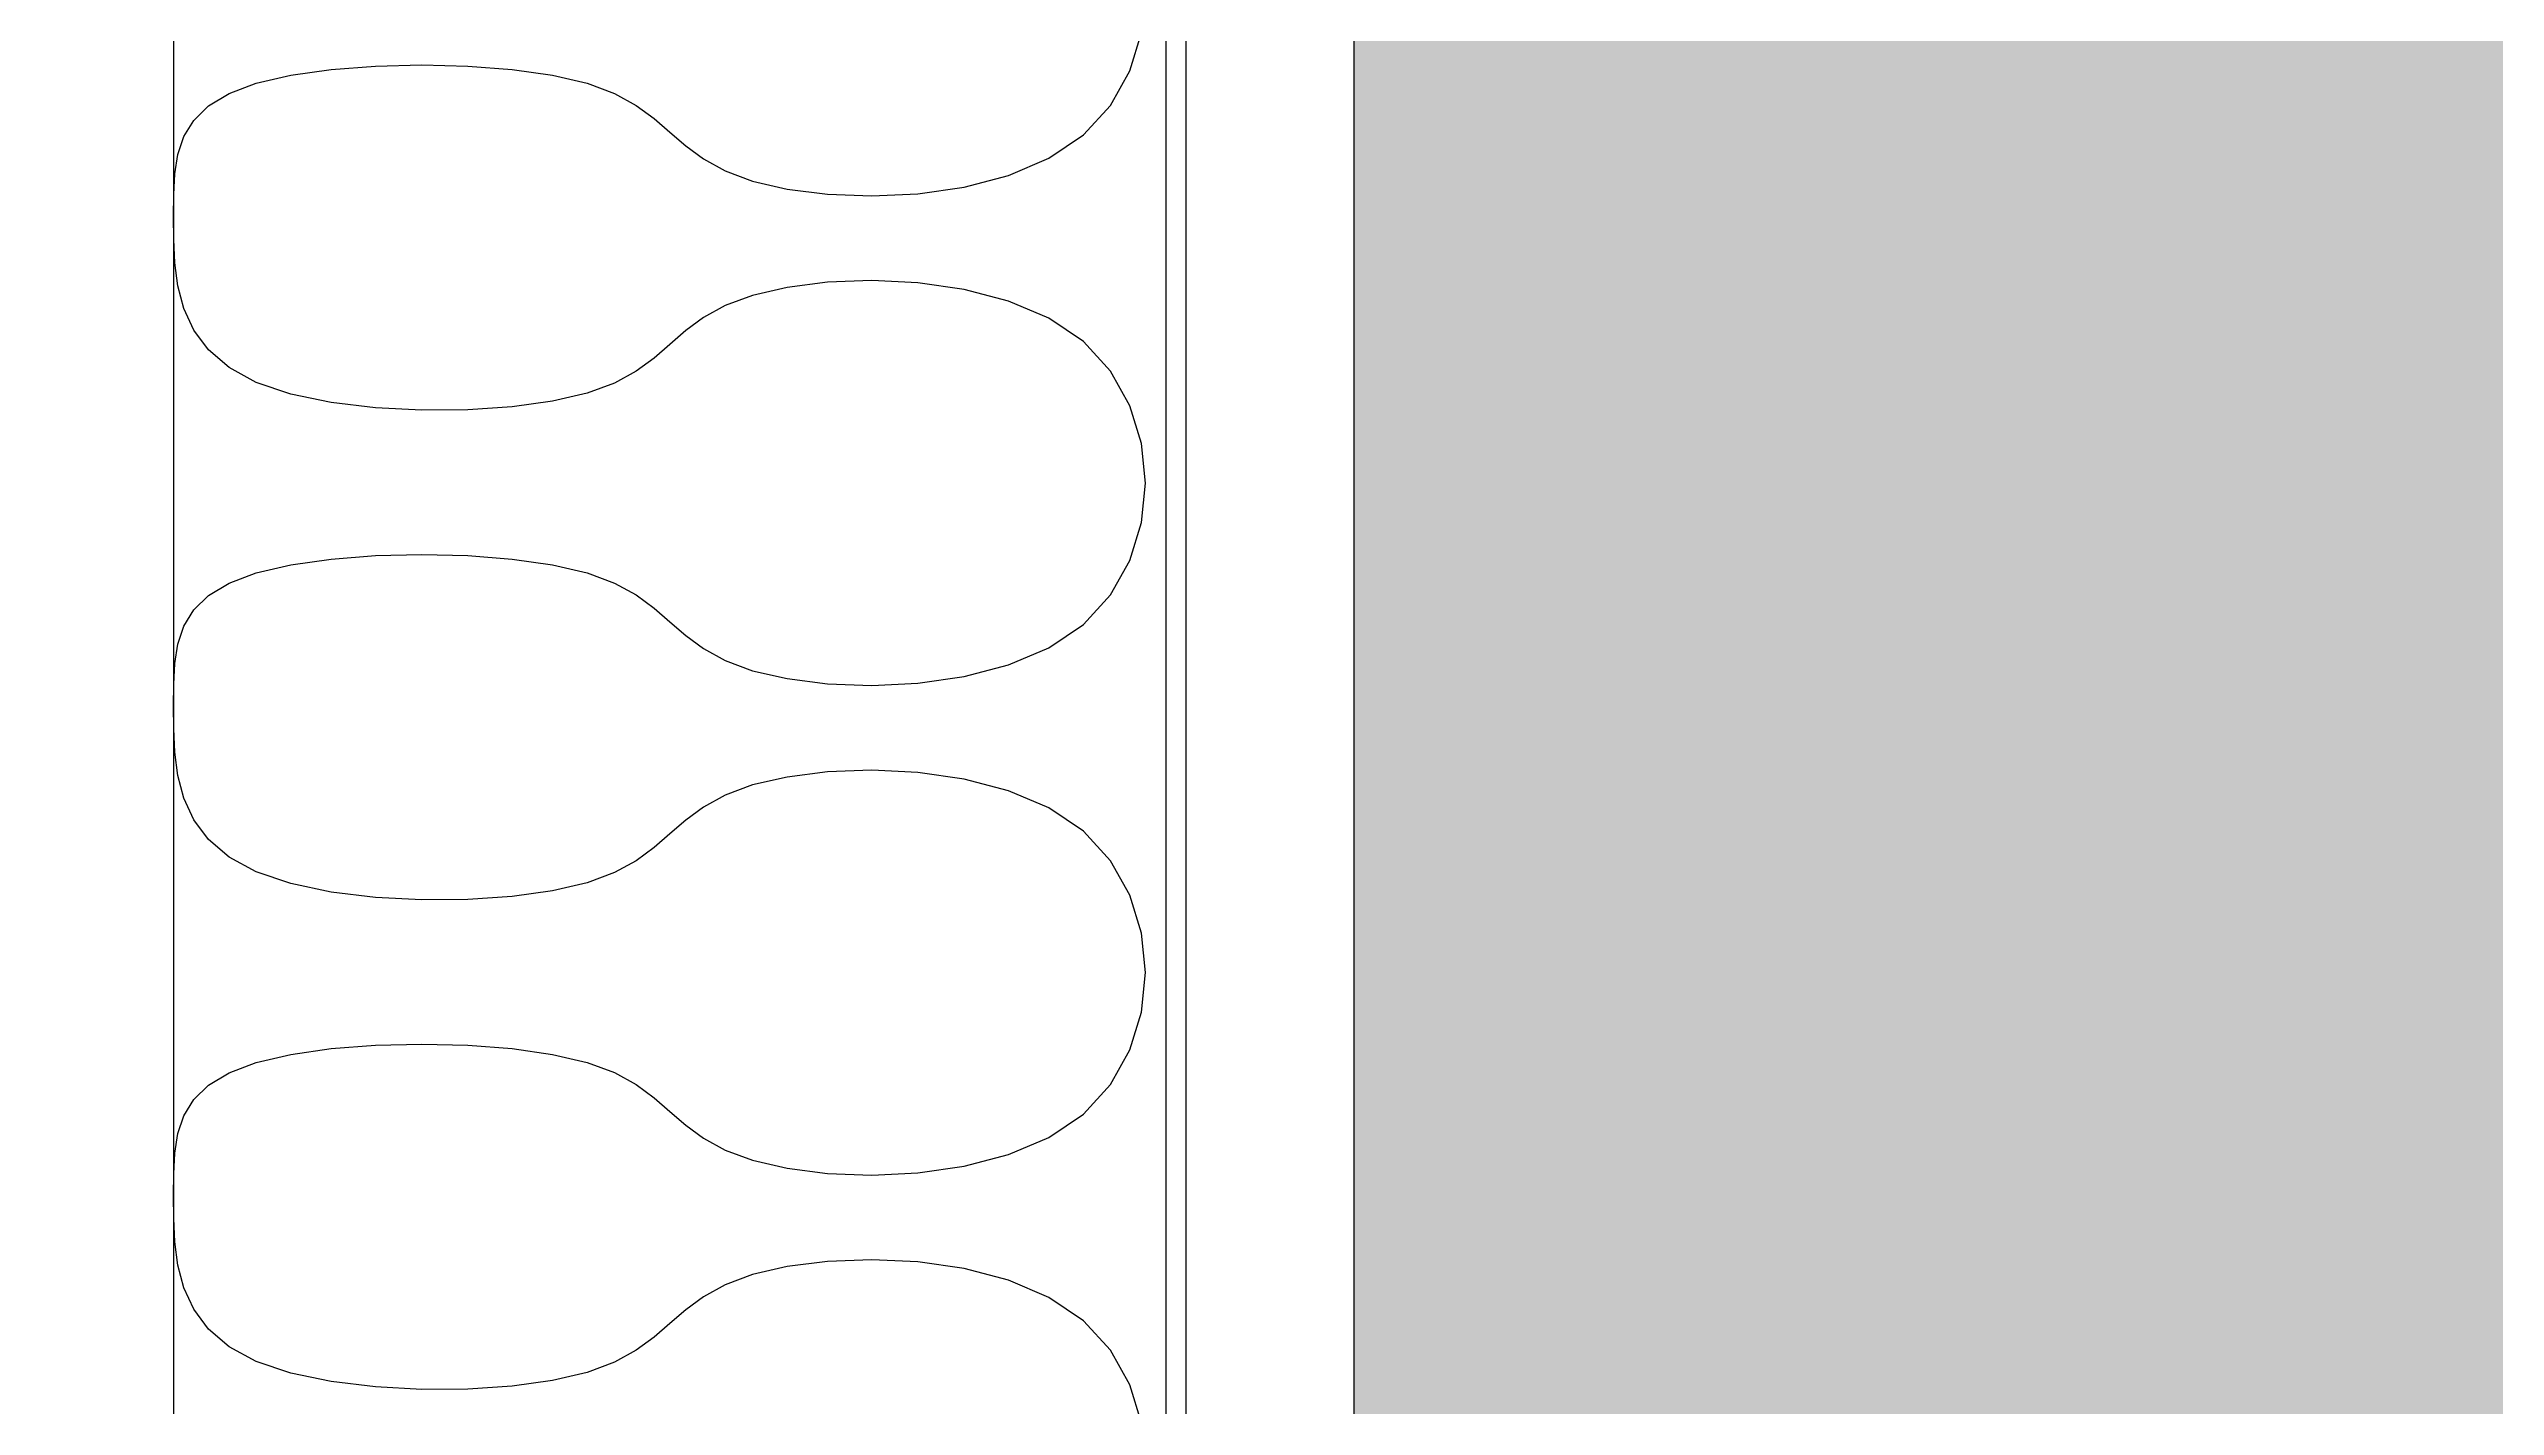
# Model space of a CAD drawing. Header units: millimetres. Extents: x -95178 to 274693, y -2232 to 263302.
# Drawn here: x 121889 to 122619, y 214897 to 215302 of the extents above; entities that cross this region are included whole.
import ezdxf

# ---------------------------------------------------------------- set-up
doc = ezdxf.new("R2010")
doc.units = ezdxf.units.MM
doc.layers.add('HATCH', color=9, linetype='Continuous')
doc.layers.add('TXT', color=3, linetype='Continuous')
doc.styles.add('ROMANS', font='romans.shx', dxfattribs={"width": 0.8})
doc.styles.add('view', font='romans.shx', dxfattribs={"width": 0.85})
doc.dimstyles.new('view', dxfattribs={"dimtxt": 2, "dimasz": 2, "dimexe": 1, "dimexo": 1, "dimgap": 1, "dimtad": 1, "dimdec": 0, "dimlfac": -1, "dimzin": 0, "dimdsep": 46, "dimtxsty": 'view', "dimcen": 2.5, "dimdle": 1.25, "dimclrd": 15, "dimclre": 15, "dimclrt": 3, "dimadec": 0, "dimazin": 0, "dimtfac": 0.9, "dimtdec": 0, "dimtofl": 0, "dimtmove": 2, "dimatfit": 0, "dimfxl": 1, "dimtolj": 1, "dimtzin": 0, "dimarcsym": 0})

# ---------------------------------------------------------------- blocks, each defined once
blk = doc.blocks.new('*D3')
at = {"layer": 'Defpoints', "color": 0, "transparency": 16777216}
for p in [(120731.83, 216562.82, 0), (122228.47, 216562.82, 0), (122228.47, 212334.82, 0)]:
    blk.add_point(p, dxfattribs=at)
at = {"layer": 'TXT', "color": 15, "lineweight": -2, "transparency": 16777216}
for p, q in [((122227.47, 216562.82, 0), (120730.83, 216562.82, 0)), ((120731.83, 212336.82, 0), (120731.83, 216560.82, 0)), ((120479.06, 214490.95, 0), (120477.06, 214490.95, 0)), ((120731.83, 214448.82, 0), (120479.06, 214490.95, 0)), ((122227.47, 212334.82, 0), (120730.83, 212334.82, 0))]:
    blk.add_line(p, q, dxfattribs=at)
at = {"layer": 'TXT', "color": 15, "transparency": 16777216}
for points in [[(120731.5, 216560.82, 0), (120732.17, 216560.82, 0), (120731.83, 216562.82, 0)], [(120731.5, 212336.82, 0), (120732.17, 212336.82, 0), (120731.83, 212334.82, 0)]]:
    blk.add_solid(points, dxfattribs=at)
at = {"layer": 'TXT', "color": 3, "transparency": 16777216, "insert": (120476.06, 214483.07, 0), "char_height": 2, "attachment_point": 5, "rotation": 90, "style": 'ROMANS'}
blk.add_mtext('\\A1;STATED DUCT', dxfattribs=at)

msp = doc.modelspace()

# ---------------------------------------------------------------- linework, layer by layer
at = {"color": 4}
for p, q in [((121926.474, 216864.819, 0), (121926.474, 212032.819, 0)), ((122228.474, 212334.819, 0), (122228.474, 216562.819, 0))]:
    msp.add_line(p, q, dxfattribs=at)
at = {"color": 31}
for p, q in [((122222.474, 212328.819, 0), (122222.474, 216568.819, 0)), ((122278.474, 216512.819, 0), (122278.474, 212628.84, 0))]:
    msp.add_line(p, q, dxfattribs=at)
at = {"layer": 'HATCH'}
for p, q in [((122211.682, 215295.167, 0), (122215.151, 215306.453, 0)), ((121973.494, 215295.571, 0), (121986.695, 215296.598, 0)), ((121986.695, 215296.598, 0), (122000.474, 215296.94, 0)), ((122000.474, 215296.94, 0), (122014.252, 215296.598, 0)), ((122014.252, 215296.598, 0), (122027.453, 215295.571, 0)), ((121942.998, 215288.393, 0), (121951.14, 215291.465, 0)), ((121951.14, 215291.465, 0), (121961.45, 215293.86, 0)), ((121961.45, 215293.86, 0), (121973.494, 215295.571, 0)), ((122027.453, 215295.571, 0), (122039.497, 215293.86, 0)), ((122039.497, 215293.86, 0), (122049.807, 215291.465, 0)), ((122049.807, 215291.465, 0), (122057.997, 215288.414, 0)), ((122205.901, 215284.869, 0), (122211.682, 215295.167, 0)), ((121932.496, 215280.386, 0), (121936.88, 215284.684, 0)), ((121936.88, 215284.684, 0), (121942.998, 215288.393, 0)), ((122057.997, 215288.414, 0), (122064.453, 215284.849, 0)), ((122064.453, 215284.849, 0), (122069.752, 215280.943, 0)), ((122197.807, 215276.055, 0), (122205.901, 215284.869, 0)), ((121927.774, 215270.213, 0), (121929.557, 215275.547, 0)), ((121929.557, 215275.547, 0), (121932.496, 215280.386, 0)), ((122069.752, 215280.943, 0), (122074.474, 215276.865, 0)), ((122074.474, 215276.865, 0), (122079.195, 215272.787, 0)), ((122187.497, 215269.108, 0), (122197.807, 215276.055, 0)), ((121926.859, 215264.432, 0), (121927.774, 215270.213, 0)), ((122079.195, 215272.787, 0), (122084.494, 215268.88, 0)), ((122084.494, 215268.88, 0), (122090.95, 215265.316, 0)), ((122175.453, 215263.976, 0), (122187.497, 215269.108, 0)), ((121926.522, 215258.252, 0), (121926.859, 215264.432, 0)), ((122090.95, 215265.316, 0), (122099.14, 215262.265, 0)), ((122099.14, 215262.265, 0), (122109.45, 215259.896, 0)), ((122148.474, 215258.514, 0), (122162.252, 215260.499, 0)), ((122162.252, 215260.499, 0), (122175.453, 215263.976, 0)), ((121926.474, 215251.72, 0), (121926.522, 215258.252, 0)), ((122109.45, 215259.896, 0), (122121.494, 215258.374, 0)), ((122121.494, 215258.374, 0), (122134.695, 215257.859, 0)), ((122134.695, 215257.859, 0), (122148.474, 215258.514, 0)), ((121926.522, 215244.903, 0), (121926.474, 215251.72, 0)), ((121926.859, 215237.943, 0), (121926.522, 215244.903, 0)), ((121927.774, 215231.003, 0), (121926.859, 215237.943, 0)), ((121929.557, 215224.243, 0), (121927.774, 215231.003, 0)), ((122121.494, 215232.087, 0), (122109.45, 215230.564, 0)), ((122134.695, 215232.601, 0), (122121.494, 215232.087, 0)), ((122148.474, 215231.947, 0), (122134.695, 215232.601, 0)), ((122162.252, 215229.962, 0), (122148.474, 215231.947, 0)), ((121932.496, 215217.825, 0), (121929.557, 215224.243, 0)), ((122090.95, 215225.145, 0), (122084.494, 215221.58, 0)), ((122099.14, 215228.196, 0), (122090.95, 215225.145, 0)), ((122109.45, 215230.564, 0), (122099.14, 215228.196, 0)), ((122175.453, 215226.484, 0), (122162.252, 215229.962, 0)), ((122187.497, 215221.353, 0), (122175.453, 215226.484, 0)), ((121936.88, 215211.911, 0), (121932.496, 215217.825, 0)), ((122079.195, 215217.673, 0), (122074.474, 215213.596, 0)), ((122084.494, 215221.58, 0), (122079.195, 215217.673, 0)), ((122197.807, 215214.406, 0), (122187.497, 215221.353, 0)), ((121942.998, 215206.662, 0), (121936.88, 215211.911, 0)), ((122069.752, 215209.518, 0), (122064.453, 215205.611, 0)), ((122074.474, 215213.596, 0), (122069.752, 215209.518, 0)), ((122205.901, 215205.591, 0), (122197.807, 215214.406, 0)), ((121951.14, 215202.241, 0), (121942.998, 215206.662, 0)), ((121961.45, 215198.774, 0), (121951.14, 215202.241, 0)), ((122057.997, 215202.047, 0), (122049.807, 215198.996, 0)), ((122064.453, 215205.611, 0), (122057.997, 215202.047, 0)), ((122211.682, 215195.293, 0), (122205.901, 215205.591, 0)), ((121973.494, 215196.258, 0), (121961.45, 215198.774, 0)), ((121986.695, 215194.655, 0), (121973.494, 215196.258, 0)), ((122000.474, 215193.926, 0), (121986.695, 215194.655, 0)), ((122027.453, 215194.94, 0), (122014.252, 215194.034, 0)), ((122039.497, 215196.607, 0), (122027.453, 215194.94, 0)), ((122049.807, 215198.996, 0), (122039.497, 215196.607, 0)), ((122215.151, 215184.007, 0), (122211.682, 215195.293, 0)), ((122014.252, 215194.034, 0), (122000.474, 215193.926, 0)), ((122216.307, 215172.227, 0), (122215.151, 215184.007, 0)), ((122215.151, 215160.446, 0), (122216.307, 215172.227, 0)), ((122211.682, 215149.16, 0), (122215.151, 215160.446, 0)), ((121973.494, 215149.564, 0), (121986.695, 215150.59, 0)), ((121986.695, 215150.59, 0), (122000.474, 215150.933, 0)), ((122000.474, 215150.933, 0), (122014.252, 215150.59, 0)), ((122014.252, 215150.59, 0), (122027.453, 215149.564, 0)), ((121942.998, 215142.386, 0), (121951.14, 215145.458, 0)), ((121951.14, 215145.458, 0), (121961.45, 215147.853, 0)), ((121961.45, 215147.853, 0), (121973.494, 215149.564, 0)), ((122027.453, 215149.564, 0), (122039.497, 215147.853, 0)), ((122039.497, 215147.853, 0), (122049.807, 215145.458, 0)), ((122049.807, 215145.458, 0), (122057.997, 215142.406, 0)), ((122205.901, 215138.862, 0), (122211.682, 215149.16, 0)), ((121932.496, 215134.379, 0), (121936.88, 215138.677, 0)), ((121936.88, 215138.677, 0), (121942.998, 215142.386, 0)), ((122057.997, 215142.406, 0), (122064.453, 215138.842, 0)), ((122064.453, 215138.842, 0), (122069.752, 215134.935, 0)), ((122197.807, 215130.047, 0), (122205.901, 215138.862, 0)), ((121927.774, 215124.205, 0), (121929.557, 215129.539, 0)), ((121929.557, 215129.539, 0), (121932.496, 215134.379, 0)), ((122069.752, 215134.935, 0), (122074.474, 215130.858, 0)), ((122074.474, 215130.858, 0), (122079.195, 215126.78, 0)), ((122187.497, 215123.1, 0), (122197.807, 215130.047, 0)), ((121926.859, 215118.425, 0), (121927.774, 215124.205, 0)), ((122079.195, 215126.78, 0), (122084.494, 215122.873, 0)), ((122084.494, 215122.873, 0), (122090.95, 215119.309, 0)), ((122175.453, 215117.969, 0), (122187.497, 215123.1, 0)), ((121926.522, 215112.244, 0), (121926.859, 215118.425, 0)), ((122090.95, 215119.309, 0), (122099.14, 215116.258, 0)), ((122099.14, 215116.258, 0), (122109.45, 215113.889, 0)), ((122148.474, 215112.506, 0), (122162.252, 215114.491, 0)), ((122162.252, 215114.491, 0), (122175.453, 215117.969, 0)), ((121926.474, 215105.713, 0), (121926.522, 215112.244, 0)), ((122109.45, 215113.889, 0), (122121.494, 215112.367, 0)), ((122121.494, 215112.367, 0), (122134.695, 215111.852, 0)), ((122134.695, 215111.852, 0), (122148.474, 215112.506, 0)), ((121926.522, 215098.896, 0), (121926.474, 215105.713, 0)), ((121926.859, 215091.936, 0), (121926.522, 215098.896, 0)), ((121927.774, 215084.995, 0), (121926.859, 215091.936, 0)), ((121929.557, 215078.235, 0), (121927.774, 215084.995, 0)), ((122121.494, 215086.079, 0), (122109.45, 215084.557, 0)), ((122134.695, 215086.594, 0), (122121.494, 215086.079, 0)), ((122148.474, 215085.94, 0), (122134.695, 215086.594, 0)), ((122162.252, 215083.955, 0), (122148.474, 215085.94, 0)), ((121932.496, 215071.818, 0), (121929.557, 215078.235, 0)), ((122090.95, 215079.137, 0), (122084.494, 215075.573, 0)), ((122099.14, 215082.188, 0), (122090.95, 215079.137, 0)), ((122109.45, 215084.557, 0), (122099.14, 215082.188, 0)), ((122175.453, 215080.477, 0), (122162.252, 215083.955, 0)), ((122187.497, 215075.346, 0), (122175.453, 215080.477, 0)), ((121936.88, 215065.904, 0), (121932.496, 215071.818, 0)), ((122079.195, 215071.666, 0), (122074.474, 215067.588, 0)), ((122084.494, 215075.573, 0), (122079.195, 215071.666, 0)), ((122197.807, 215068.399, 0), (122187.497, 215075.346, 0)), ((121942.998, 215060.655, 0), (121936.88, 215065.904, 0)), ((122069.752, 215063.511, 0), (122064.453, 215059.604, 0)), ((122074.474, 215067.588, 0), (122069.752, 215063.511, 0)), ((122205.901, 215059.584, 0), (122197.807, 215068.399, 0)), ((121951.14, 215056.233, 0), (121942.998, 215060.655, 0)), ((121961.45, 215052.767, 0), (121951.14, 215056.233, 0)), ((122057.997, 215056.04, 0), (122049.807, 215052.988, 0)), ((122064.453, 215059.604, 0), (122057.997, 215056.04, 0)), ((122211.682, 215049.286, 0), (122205.901, 215059.584, 0)), ((121973.494, 215050.251, 0), (121961.45, 215052.767, 0)), ((121986.695, 215048.648, 0), (121973.494, 215050.251, 0)), ((122000.474, 215047.919, 0), (121986.695, 215048.648, 0)), ((122027.453, 215048.933, 0), (122014.252, 215048.027, 0)), ((122039.497, 215050.599, 0), (122027.453, 215048.933, 0)), ((122049.807, 215052.988, 0), (122039.497, 215050.599, 0)), ((122215.151, 215038, 0), (122211.682, 215049.286, 0)), ((122014.252, 215048.027, 0), (122000.474, 215047.919, 0)), ((122216.307, 215026.219, 0), (122215.151, 215038, 0)), ((122215.151, 215014.439, 0), (122216.307, 215026.219, 0)), ((122211.682, 215003.152, 0), (122215.151, 215014.439, 0)), ((121986.695, 215004.583, 0), (122000.474, 215004.925, 0)), ((122000.474, 215004.925, 0), (122014.252, 215004.583, 0)), ((121942.998, 214996.378, 0), (121951.14, 214999.45, 0)), ((121951.14, 214999.45, 0), (121961.45, 215001.846, 0)), ((121961.45, 215001.846, 0), (121973.494, 215003.556, 0)), ((121973.494, 215003.556, 0), (121986.695, 215004.583, 0)), ((122014.252, 215004.583, 0), (122027.453, 215003.556, 0)), ((122027.453, 215003.556, 0), (122039.497, 215001.846, 0)), ((122039.497, 215001.846, 0), (122049.807, 214999.45, 0)), ((122049.807, 214999.45, 0), (122057.997, 214996.399, 0)), ((122205.901, 214992.855, 0), (122211.682, 215003.152, 0)), ((121932.496, 214988.372, 0), (121936.88, 214992.67, 0)), ((121936.88, 214992.67, 0), (121942.998, 214996.378, 0)), ((122057.997, 214996.399, 0), (122064.453, 214992.835, 0)), ((122064.453, 214992.835, 0), (122069.752, 214988.928, 0)), ((122197.807, 214984.04, 0), (122205.901, 214992.855, 0)), ((121927.774, 214978.198, 0), (121929.557, 214983.532, 0)), ((121929.557, 214983.532, 0), (121932.496, 214988.372, 0)), ((122069.752, 214988.928, 0), (122074.474, 214984.85, 0)), ((122074.474, 214984.85, 0), (122079.195, 214980.772, 0)), ((122187.497, 214977.093, 0), (122197.807, 214984.04, 0)), ((121926.859, 214972.417, 0), (121927.774, 214978.198, 0)), ((122079.195, 214980.772, 0), (122084.494, 214976.866, 0)), ((122084.494, 214976.866, 0), (122090.95, 214973.301, 0)), ((122175.453, 214971.962, 0), (122187.497, 214977.093, 0)), ((121926.522, 214966.237, 0), (121926.859, 214972.417, 0)), ((122090.95, 214973.301, 0), (122099.14, 214970.25, 0)), ((122099.14, 214970.25, 0), (122109.45, 214967.882, 0)), ((122148.474, 214966.499, 0), (122162.252, 214968.484, 0)), ((122162.252, 214968.484, 0), (122175.453, 214971.962, 0)), ((121926.474, 214959.705, 0), (121926.522, 214966.237, 0)), ((122109.45, 214967.882, 0), (122121.494, 214966.359, 0)), ((122121.494, 214966.359, 0), (122134.695, 214965.845, 0)), ((122134.695, 214965.845, 0), (122148.474, 214966.499, 0)), ((121926.522, 214952.888, 0), (121926.474, 214959.705, 0)), ((121926.859, 214945.929, 0), (121926.522, 214952.888, 0)), ((121927.774, 214938.988, 0), (121926.859, 214945.929, 0)), ((122121.494, 214940.072, 0), (122109.45, 214938.55, 0)), ((122134.695, 214940.587, 0), (122121.494, 214940.072, 0)), ((122148.474, 214939.932, 0), (122134.695, 214940.587, 0)), ((122162.252, 214937.947, 0), (122148.474, 214939.932, 0)), ((121929.557, 214932.228, 0), (121927.774, 214938.988, 0)), ((121932.496, 214925.81, 0), (121929.557, 214932.228, 0)), ((122090.95, 214933.13, 0), (122084.494, 214929.566, 0)), ((122099.14, 214936.181, 0), (122090.95, 214933.13, 0)), ((122109.45, 214938.55, 0), (122099.14, 214936.181, 0)), ((122175.453, 214934.47, 0), (122162.252, 214937.947, 0)), ((122187.497, 214929.338, 0), (122175.453, 214934.47, 0)), ((121936.88, 214919.896, 0), (121932.496, 214925.81, 0)), ((122079.195, 214925.659, 0), (122074.474, 214921.581, 0)), ((122084.494, 214929.566, 0), (122079.195, 214925.659, 0)), ((122197.807, 214922.391, 0), (122187.497, 214929.338, 0)), ((121942.998, 214914.648, 0), (121936.88, 214919.896, 0)), ((122069.752, 214917.503, 0), (122064.453, 214913.597, 0)), ((122074.474, 214921.581, 0), (122069.752, 214917.503, 0)), ((122205.901, 214913.577, 0), (122197.807, 214922.391, 0)), ((121951.14, 214910.226, 0), (121942.998, 214914.648, 0)), ((121961.45, 214906.76, 0), (121951.14, 214910.226, 0)), ((122057.997, 214910.032, 0), (122049.807, 214906.981, 0)), ((122064.453, 214913.597, 0), (122057.997, 214910.032, 0)), ((122211.682, 214903.279, 0), (122205.901, 214913.577, 0)), ((121973.494, 214904.244, 0), (121961.45, 214906.76, 0)), ((121986.695, 214902.641, 0), (121973.494, 214904.244, 0)), ((122000.474, 214901.912, 0), (121986.695, 214902.641, 0)), ((122027.453, 214902.926, 0), (122014.252, 214902.019, 0)), ((122039.497, 214904.592, 0), (122027.453, 214902.926, 0)), ((122049.807, 214906.981, 0), (122039.497, 214904.592, 0)), ((122215.151, 214891.993, 0), (122211.682, 214903.279, 0)), ((122014.252, 214902.019, 0), (122000.474, 214901.912, 0))]:
    msp.add_line(p, q, dxfattribs=at)
msp.add_solid([(122278.474, 212628.84, 0), (122278.474, 216512.819, 0), (123287.522, 215509.864, 0), (128128.661, 216512.819, 0)], dxfattribs=at)

# ---------------------------------------------------------------- dimensions: what is measured, and where the dimension line sits
at = {"layer": 'TXT'}
dim = msp.add_linear_dim(base=(120731.833, 216562.819, 0), p1=(122228.474, 212334.819, 0), p2=(122228.474, 216562.819, 0), angle=90, text='STATED DUCT', dimstyle='view', override={"dimtad": 0, "dimtih": 1, "dimlfac": 1, "dimrnd": 5, "dimtxsty": 'ROMANS', "dimcen": 3, "dimdle": 0, "dimtp": 50, "dimtm": 3, "dimtfac": 1, "dimtdec": 4, "dimtofl": 1, "dimtmove": 1, "dimatfit": 3}, dxfattribs=at)
dim.commit()
dim.dimension.update_dxf_attribs({"geometry": '*D3', "text_midpoint": (120476.061, 214490.952, 0), "dimtype": 160, "text_rotation": 90})

doc.saveas('drawing.dxf')
